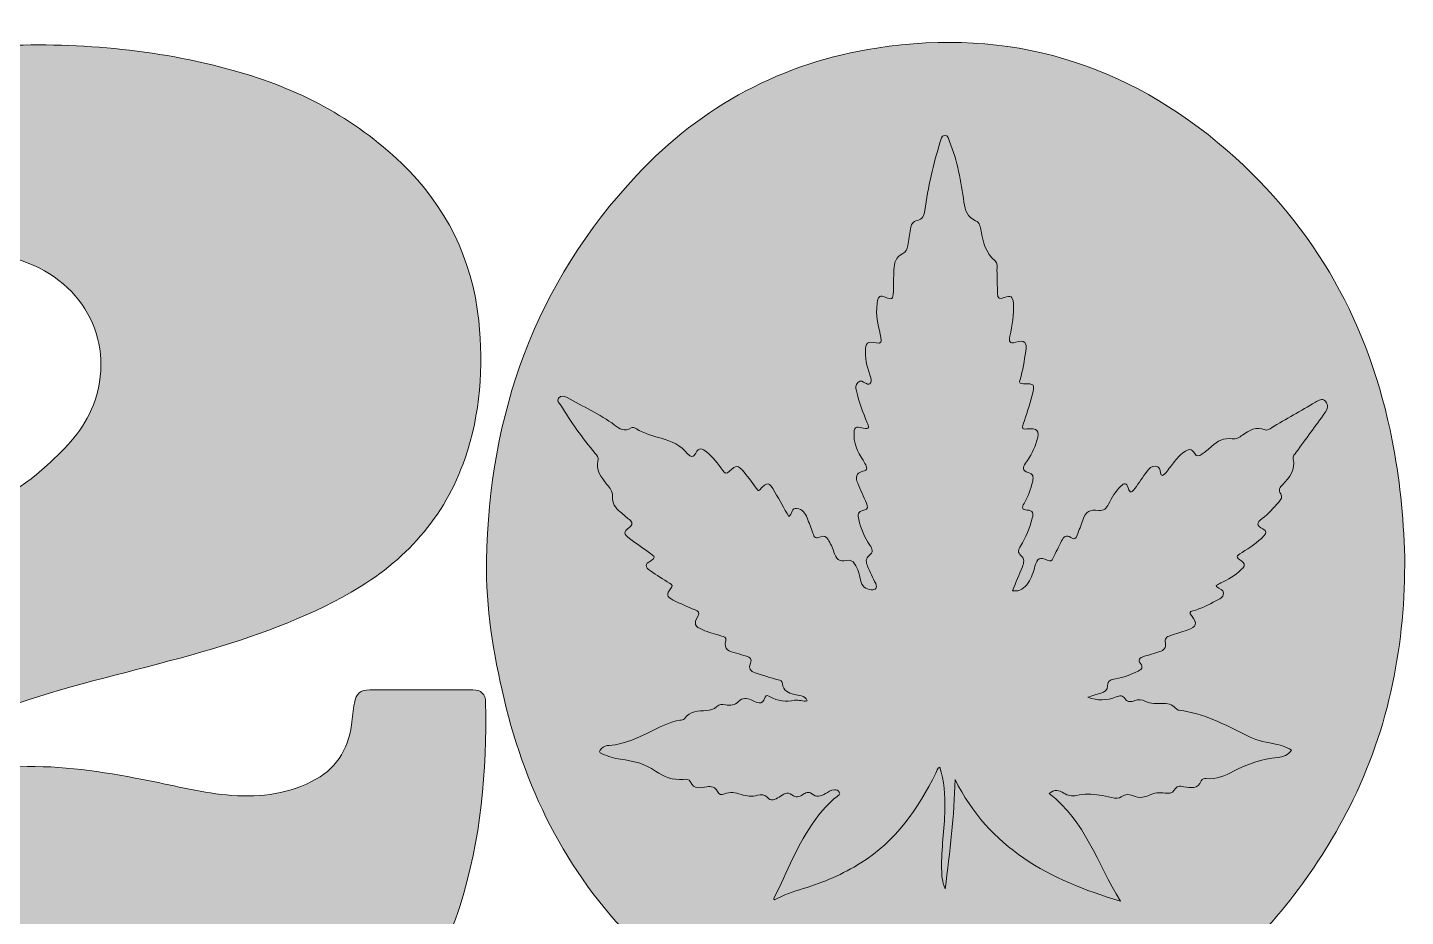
# Model space of a CAD drawing. Extents: x 442 to 1558, y -1313 to -687.
# Drawn here: x 1000 to 1558, y -1047 to -687 of the extents above; entities that cross this region are included whole.
import ezdxf

# ---------------------------------------------------------------- set-up
doc = ezdxf.new("R2010")
doc.units = 0
doc.header["$MEASUREMENT"] = 0
doc.layers.add('katman 1', color=7, linetype='Continuous')

# ---------------------------------------------------------------- blocks, each defined once
blk = doc.blocks.new('block 4')
at = {"layer": 'katman 1', "true_color": 0xeb2226}
h = blk.add_hatch(color=240, dxfattribs=at)
h.dxf.hatch_style = 2
edge = h.paths.add_edge_path()
edge.add_spline(control_points=[(1557.35, -901.36), (1557.64, -935.72), (1551.39, -970.33), (1534.94, -1002.62), (1521.17, -1029.61), (1502.7, -1053.12), (1479.72, -1072.85), (1456.53, -1092.75), (1428.99, -1103.55), (1399.22, -1108.79), (1372.59, -1113.48), (1346.16, -1112.44), (1320.35, -1103.67), (1293.09, -1094.41), (1269.27, -1079.4), (1248.47, -1059.61), (1219.31, -1031.87), (1202.02, -997.52), (1192.77, -958.74), (1188.4, -940.37), (1185.33, -921.83), (1185.66, -902.87), (1186.69, -843.34), (1205.35, -790.64), (1246.5, -746.73), (1272.99, -718.46), (1305.45, -701.13), (1343.65, -695.22), (1397.26, -686.93), (1444.57, -701.19), (1485.47, -736.7), (1521.49, -767.99), (1543.14, -807.5), (1552.29, -854.13), (1555.24, -869.2), (1556.84, -884.39), (1557.35, -901.36)], knot_values=[0, 0, 0, 0, 1, 1, 1, 2, 2, 2, 3, 3, 3, 4, 4, 4, 5, 5, 5, 6, 6, 6, 7, 7, 7, 8, 8, 8, 9, 9, 9, 10, 10, 10, 11, 11, 11, 12, 12, 12, 12], degree=3, periodic=1)
at = {"layer": 'katman 1', "true_color": 0xf3eb26}
h = blk.add_hatch(color=2, dxfattribs=at)
h.dxf.hatch_style = 2
edge = h.paths.add_edge_path()
edge.add_spline(control_points=[(908.89, -785.76), (910.77, -788.94), (913.74, -790.04), (916.64, -791.16), (923.18, -793.7), (929.27, -796.95), (934.28, -801.95), (944.98, -812.63), (948.65, -825.79), (946.74, -840.4), (943.91, -861.99), (931.19, -876.08), (911.11, -883.11), (886.06, -891.88), (862.13, -888.82), (841.03, -872.32), (826.34, -860.83), (817.85, -845.42), (815.42, -826.49), (811.35, -794.75), (822.24, -768.62), (843.79, -746.11), (862.75, -726.31), (886.34, -714.47), (912.2, -706.61), (936.16, -699.32), (960.72, -695.69), (985.71, -694.42), (1018.87, -692.74), (1051.58, -695.5), (1083.61, -704.4), (1109.09, -711.49), (1132.08, -723.38), (1151.28, -741.92), (1169.34, -759.37), (1179.95, -780.57), (1182.52, -805.6), (1184.46, -824.53), (1183.22, -843.23), (1176.98, -861.37), (1168.71, -885.45), (1152.7, -903.03), (1130.9, -915.6), (1111.92, -926.54), (1091.38, -933.67), (1070.44, -939.78), (1047.09, -946.59), (1023.27, -951.69), (1000.12, -959.19), (974.99, -967.33), (951.15, -978.01), (930.58, -995.05), (919.74, -1004.05), (911.05, -1014.74), (904.5, -1027.19), (903.77, -1028.58), (902.97, -1029.93), (904.77, -1031.16), (906.57, -1032.39), (907.62, -1031.16), (908.62, -1030), (919.38, -1017.56), (931.83, -1007.25), (946.41, -999.57), (962.16, -991.28), (978.97, -987.15), (996.72, -986.35), (1013.59, -985.59), (1030.07, -988.32), (1046.53, -991.43), (1057.81, -993.56), (1068.95, -996.57), (1080.42, -997.69), (1092.36, -998.85), (1103.97, -997.73), (1114.9, -992.31), (1124.48, -987.55), (1129.52, -979.63), (1131.03, -969.25), (1131.45, -966.33), (1131.67, -963.38), (1132.2, -960.49), (1132.91, -956.64), (1134.57, -955.16), (1138.4, -955.14), (1152.3, -955.07), (1166.21, -955.07), (1180.11, -955.12), (1183.53, -955.13), (1185.25, -956.88), (1185.31, -960.22), (1185.81, -988.14), (1183.5, -1015.71), (1174.95, -1042.48), (1170.21, -1057.31), (1163.58, -1071.08), (1152.7, -1082.53), (1139.63, -1096.31), (1123.38, -1104.06), (1104.99, -1107.52), (1085.13, -1111.26), (1065.1, -1111.4), (1045.01, -1109.73), (1016.81, -1107.39), (989.6, -1100.39), (962.54, -1092.62), (949.01, -1088.74), (935.37, -1085.15), (921.21, -1084.54), (905.85, -1083.87), (892.13, -1087.47), (882.37, -1100.59), (879.43, -1104.54), (875.22, -1105.61), (870.49, -1105.52), (859.26, -1105.3), (848.03, -1105.16), (836.8, -1105.08), (832.91, -1105.06), (829.01, -1105.38), (825.11, -1105.41), (819.05, -1105.46), (816.6, -1102.93), (816.89, -1096.8), (817.3, -1088.45), (817.59, -1080.08), (818.55, -1071.76), (820.73, -1052.7), (824.84, -1034.09), (831.86, -1016.19), (846.46, -978.93), (871.19, -949.9), (903.87, -927.28), (924.88, -912.73), (947.54, -901.03), (969.91, -888.83), (983.2, -881.58), (996.58, -874.48), (1007.85, -864.15), (1015.53, -857.11), (1022.77, -849.73), (1026.55, -839.68), (1035.78, -815.15), (1023.39, -790.15), (997.78, -781.43), (975.07, -773.7), (952.25, -773.9), (929.29, -780.12), (922.6, -781.94), (915.92, -783.81), (908.89, -785.76)], knot_values=[0, 0, 0, 0, 1, 1, 1, 2, 2, 2, 3, 3, 3, 4, 4, 4, 5, 5, 5, 6, 6, 6, 7, 7, 7, 8, 8, 8, 9, 9, 9, 10, 10, 10, 11, 11, 11, 12, 12, 12, 13, 13, 13, 14, 14, 14, 15, 15, 15, 16, 16, 16, 17, 17, 17, 18, 18, 18, 19, 19, 19, 20, 20, 20, 21, 21, 21, 22, 22, 22, 23, 23, 23, 24, 24, 24, 25, 25, 25, 26, 26, 26, 27, 27, 27, 28, 28, 28, 29, 29, 29, 30, 30, 30, 31, 31, 31, 32, 32, 32, 33, 33, 33, 34, 34, 34, 35, 35, 35, 36, 36, 36, 37, 37, 37, 38, 38, 38, 39, 39, 39, 40, 40, 40, 41, 41, 41, 42, 42, 42, 43, 43, 43, 44, 44, 44, 45, 45, 45, 46, 46, 46, 47, 47, 47, 48, 48, 48, 49, 49, 49, 50, 50, 50, 50], degree=3, periodic=1)
at = {"layer": 'katman 1', "true_color": 0x010101}
h = blk.add_hatch(color=18, dxfattribs=at)
h.dxf.hatch_style = 2
edge = h.paths.add_edge_path()
edge.add_spline(control_points=[(1429.03, -958.15), (1433.04, -959.67), (1436.85, -959.52), (1440.57, -958.01), (1442.02, -957.42), (1443.18, -957.17), (1444.21, -958.82), (1445.13, -960.31), (1446.74, -959.96), (1448.1, -959.51), (1449.64, -958.99), (1451, -959.05), (1452.46, -959.81), (1454.57, -960.91), (1456.92, -960.62), (1459.19, -960.63), (1461.26, -960.65), (1463.17, -960.9), (1464.63, -962.59), (1464.98, -962.99), (1465.56, -963.34), (1466.08, -963.4), (1475.92, -964.6), (1484.51, -969.17), (1493.17, -973.52), (1496.62, -975.25), (1500.23, -976.27), (1504, -976.9), (1506.62, -977.34), (1509.11, -978.18), (1511.57, -979.52), (1510.19, -981.61), (1508.1, -982.35), (1505.94, -982.54), (1499.56, -983.08), (1493.72, -985.2), (1488.1, -988.11), (1484.62, -989.91), (1481.05, -991.48), (1476.96, -991.11), (1476.2, -991.04), (1475.37, -991.06), (1475.02, -991.94), (1473.6, -995.44), (1470.69, -994.86), (1467.99, -994.36), (1466.23, -994.04), (1464.95, -993.96), (1463.99, -995.82), (1463.27, -997.2), (1461.71, -997.07), (1460.39, -996.92), (1458.07, -996.67), (1455.86, -996.79), (1453.74, -997.92), (1453.01, -998.31), (1452.07, -998.28), (1451.27, -998.58), (1448.47, -999.62), (1446.07, -995.89), (1442.61, -998.5), (1440.86, -999.81), (1436.83, -998.17), (1433.85, -997.77), (1430.73, -997.36), (1427.64, -997.08), (1424.51, -997.87), (1422.71, -998.32), (1420.96, -998.02), (1419.33, -996.95), (1417.47, -995.74), (1415.51, -995.24), (1413.45, -997.14), (1427.95, -1008.16), (1432.87, -1025.4), (1442.25, -1040.67), (1413.48, -1032.25), (1389.1, -1019.2), (1375.33, -991.41), (1375.08, -1006.16), (1373.17, -1020.67), (1371.37, -1035.67), (1370.03, -1032.83), (1369.97, -1030.2), (1369.89, -1027.58), (1369.66, -1019.57), (1371.14, -1011.65), (1371.2, -1003.65), (1371.24, -997.83), (1370.98, -992.07), (1369.15, -986.4), (1368, -986.87), (1368.01, -988.04), (1367.58, -988.89), (1360.33, -1003.4), (1351.27, -1016.37), (1337.24, -1025.22), (1329.94, -1029.82), (1322.11, -1033.17), (1313.87, -1035.64), (1309.87, -1036.84), (1305.9, -1038.13), (1302.21, -1040.17), (1302.11, -1039.95), (1301.92, -1039.73), (1301.97, -1039.63), (1307.4, -1028.88), (1311.62, -1017.48), (1318.81, -1007.65), (1321.35, -1004.18), (1324.19, -1000.99), (1327.57, -998.31), (1328.13, -997.87), (1329.03, -997.51), (1328.46, -996.53), (1328.03, -995.8), (1327.28, -995.64), (1326.48, -995.65), (1325.05, -995.66), (1323.98, -996.49), (1322.84, -997.17), (1321, -998.27), (1319.19, -998.79), (1317.32, -997.22), (1316, -996.12), (1314.79, -996.85), (1313.67, -997.59), (1312.2, -998.58), (1310.96, -998.93), (1309.32, -997.64), (1307.49, -996.21), (1305.71, -997.51), (1304.1, -998.54), (1302.42, -999.63), (1300.9, -1000.53), (1299.15, -998.48), (1298.26, -997.44), (1296.83, -997.42), (1295.41, -997.81), (1293.16, -998.44), (1290.91, -998.27), (1288.69, -997.49), (1286.49, -996.71), (1284.27, -996.44), (1281.99, -997.29), (1280.88, -997.7), (1279.73, -997.76), (1279.13, -996.33), (1278.31, -994.38), (1276.69, -994.22), (1274.85, -994.4), (1272.35, -994.65), (1269.59, -995.78), (1268.15, -992.28), (1267.75, -991.3), (1266.36, -991.29), (1265.3, -991.39), (1261.09, -991.8), (1257.53, -990.38), (1254.1, -988.01), (1249.87, -985.1), (1244.97, -983.86), (1239.9, -983.24), (1237.33, -982.92), (1234.94, -981.99), (1232.54, -981.08), (1230.93, -980.47), (1231.22, -979.81), (1232.21, -978.91), (1233.1, -978.09), (1234.22, -977.7), (1235.33, -977.62), (1241.77, -977.17), (1247.4, -974.38), (1253.01, -971.58), (1256.51, -969.84), (1260.02, -968.15), (1263.91, -967.45), (1264.55, -967.33), (1265.47, -967.28), (1265.77, -966.85), (1268.01, -963.63), (1271.39, -963.76), (1274.72, -963.54), (1276.22, -963.44), (1277.74, -963.11), (1278.9, -961.95), (1279.87, -960.97), (1281.06, -960.9), (1282.35, -961.17), (1284.32, -961.59), (1286.25, -961.31), (1287.68, -959.87), (1289.33, -958.2), (1290.97, -958.42), (1292.87, -959.21), (1294.95, -960.07), (1297.24, -961.87), (1298.51, -958.1), (1298.84, -957.13), (1299.76, -957.5), (1300.45, -957.93), (1303.56, -959.83), (1306.95, -960), (1310.38, -959.35), (1312.11, -959.02), (1313.71, -960.04), (1315.51, -959.54), (1314.35, -957.37), (1312.18, -957.38), (1310.32, -957.01), (1307.74, -956.49), (1305.8, -955.46), (1305.45, -952.63), (1305.31, -951.53), (1304.66, -951.33), (1303.76, -951.08), (1300.64, -950.22), (1297.55, -949.29), (1294.48, -948.3), (1292.59, -947.69), (1291.54, -946.51), (1292.48, -944.4), (1293.23, -942.72), (1292.5, -941.95), (1290.89, -941.55), (1289.51, -941.2), (1288.2, -940.58), (1286.81, -940.31), (1283.89, -939.75), (1281.62, -938.82), (1282.5, -935.11), (1282.81, -933.79), (1281.67, -933.65), (1280.74, -933.36), (1278.21, -932.56), (1275.63, -931.84), (1273.18, -930.84), (1269.97, -929.53), (1269.48, -928.33), (1271.15, -925.38), (1272.08, -923.73), (1271.43, -923.33), (1270.1, -922.77), (1267.13, -921.51), (1264.14, -920.26), (1261.27, -918.8), (1258.59, -917.44), (1258.33, -916.37), (1260.2, -914.22), (1261.29, -912.96), (1260.79, -912.59), (1259.75, -911.94), (1257.17, -910.33), (1254.59, -908.71), (1252.09, -906.97), (1249.68, -905.29), (1249.64, -904.36), (1252.2, -902.84), (1254.25, -901.63), (1253.61, -901.01), (1252.14, -900), (1249.24, -898.01), (1246.38, -895.95), (1243.56, -893.84), (1241.06, -891.97), (1241.02, -891.22), (1243.45, -889.37), (1244.94, -888.23), (1244.88, -887.32), (1243.53, -886.21), (1242.27, -885.19), (1241.08, -884.1), (1239.83, -883.08), (1237.82, -881.43), (1236.45, -879.52), (1236.64, -876.74), (1236.78, -874.79), (1235.58, -873.35), (1234.43, -871.94), (1232.05, -869.03), (1229.75, -866.12), (1230.83, -861.92), (1231.08, -860.96), (1230.3, -860.16), (1229.69, -859.42), (1224.55, -853.16), (1219.77, -846.64), (1215.59, -839.7), (1215.09, -838.86), (1213.87, -838.11), (1214.88, -836.99), (1215.85, -835.91), (1217.17, -836.09), (1218.3, -836.74), (1224.7, -840.46), (1231.55, -843.43), (1237.53, -847.89), (1239.57, -849.41), (1241.55, -850.89), (1244.2, -849.09), (1244.92, -848.6), (1245.68, -849.02), (1246.34, -849.43), (1249.46, -851.35), (1252.96, -852.28), (1256.43, -853.27), (1260.51, -854.45), (1264.32, -856.06), (1267.05, -859.53), (1268.28, -861.1), (1269.51, -860.9), (1270.38, -859.25), (1271.65, -856.84), (1273.13, -857.43), (1274.74, -858.76), (1277.34, -860.89), (1279.34, -863.57), (1281.27, -866.28), (1282.16, -867.54), (1282.73, -867.9), (1284.02, -866.61), (1286.69, -863.96), (1287.54, -864.04), (1289.93, -866.97), (1291.91, -869.39), (1293.72, -871.95), (1295.59, -874.42), (1295.84, -874.35), (1296.06, -874.36), (1296.15, -874.25), (1299.45, -870.76), (1300.01, -870.82), (1302.42, -875.03), (1304.29, -878.3), (1306.12, -881.59), (1308.04, -885), (1309.5, -883.97), (1309.01, -881.35), (1311.3, -881.65), (1313.57, -881.95), (1314.67, -883.63), (1315.45, -885.54), (1316.28, -887.56), (1317.15, -889.58), (1317.78, -891.66), (1318.31, -893.38), (1318.99, -894.19), (1320.81, -893.19), (1322.17, -892.44), (1323.18, -893.04), (1323.93, -894.23), (1324.95, -895.84), (1325.74, -897.56), (1326.3, -899.39), (1327.09, -901.97), (1328.52, -903.62), (1331.54, -902.71), (1332.97, -902.28), (1333.87, -903), (1334.65, -904.11), (1336.07, -906.11), (1336.61, -908.42), (1337.09, -910.75), (1337.59, -913.14), (1339.13, -914.41), (1341.44, -914.58), (1343.05, -914.7), (1344.06, -913.97), (1343.2, -912.11), (1342.12, -909.78), (1341.03, -907.45), (1339.96, -905.12), (1339.23, -903.53), (1339.02, -901.96), (1340.6, -900.75), (1342.36, -899.41), (1341.86, -898.05), (1340.86, -896.56), (1338.74, -893.36), (1337.16, -889.91), (1336.35, -886.15), (1335.96, -884.35), (1335.88, -882.74), (1338.43, -882.4), (1340.25, -882.16), (1340, -880.81), (1339.46, -879.56), (1338.3, -876.85), (1337.09, -874.16), (1335.93, -871.45), (1334.95, -869.17), (1335.12, -867.31), (1337.95, -866.64), (1340.18, -866.12), (1339.72, -864.91), (1338.87, -863.5), (1336.77, -860), (1334.48, -856.58), (1334.45, -852.24), (1334.42, -848.76), (1334.84, -848.21), (1338.15, -849.15), (1340.99, -849.95), (1340.34, -848.31), (1339.78, -847), (1337.99, -842.8), (1336.42, -838.54), (1335.4, -834.07), (1335.11, -832.76), (1334.93, -831.66), (1335.95, -830.66), (1337.06, -829.55), (1338.04, -830.41), (1339.04, -830.9), (1339.63, -831.19), (1340.24, -831.7), (1340.88, -831.19), (1341.69, -830.55), (1341.45, -829.62), (1341.19, -828.82), (1340.07, -825.37), (1339.02, -821.92), (1339.04, -818.25), (1339.06, -814.51), (1339.77, -813.88), (1343.37, -814.62), (1345.34, -815.02), (1345.74, -814.31), (1345.34, -812.52), (1344.49, -808.63), (1343.42, -804.76), (1343.61, -800.71), (1343.66, -799.67), (1343.79, -798.63), (1343.96, -797.6), (1344.27, -795.71), (1345.26, -795.3), (1347.01, -796.08), (1349.79, -797.3), (1350.25, -796.98), (1350.37, -793.94), (1350.48, -791), (1350.44, -788.04), (1350.57, -785.09), (1350.68, -782.34), (1351.25, -779.81), (1354.15, -778.5), (1355.46, -777.91), (1355.98, -776.64), (1356.19, -775.25), (1356.53, -773), (1356.93, -770.75), (1357.26, -768.49), (1357.51, -766.75), (1358.2, -765.5), (1360.1, -765.06), (1362.17, -764.59), (1362.86, -762.98), (1363.13, -761.04), (1364.43, -751.6), (1366.41, -742.32), (1369.36, -733.26), (1369.69, -732.26), (1369.57, -730.76), (1371.12, -730.66), (1372.75, -730.55), (1372.66, -732.08), (1373.07, -733.06), (1376.32, -740.94), (1377.77, -749.27), (1378.93, -757.66), (1379.39, -760.95), (1380.34, -763.73), (1383.67, -765.19), (1385.37, -765.93), (1385.57, -767.72), (1385.88, -769.29), (1386.77, -773.79), (1387.64, -778.26), (1391.53, -781.41), (1392.66, -782.33), (1392.28, -783.88), (1392.31, -785.19), (1392.39, -788.33), (1392.43, -791.47), (1392.51, -794.61), (1392.55, -796.57), (1393.37, -797.08), (1395.26, -796.31), (1397.9, -795.24), (1398.68, -795.77), (1398.93, -798.59), (1399.34, -803.1), (1398.4, -807.5), (1397.56, -811.88), (1397.12, -814.15), (1397.25, -815.1), (1399.95, -814.36), (1403.58, -813.36), (1404.51, -814.32), (1403.93, -818.01), (1403.32, -821.86), (1402.83, -825.74), (1401.65, -829.46), (1401.16, -831), (1401.63, -831.2), (1403.05, -831.18), (1407.53, -831.12), (1407.76, -831.37), (1406.54, -835.87), (1405.47, -839.81), (1404.25, -843.72), (1402.9, -847.57), (1402.27, -849.36), (1402.52, -849.75), (1404.42, -849.5), (1408.64, -848.93), (1409.66, -850.19), (1408.43, -854.23), (1407.43, -857.53), (1406.06, -860.64), (1403.89, -863.36), (1402.51, -865.09), (1402.51, -866.48), (1404.98, -867.12), (1406.93, -867.62), (1407.16, -868.96), (1406.75, -870.67), (1405.98, -873.82), (1404.98, -876.9), (1403.28, -879.68), (1402.24, -881.36), (1402.38, -882.3), (1404.56, -882.36), (1406.88, -882.44), (1407.15, -883.7), (1406.6, -885.65), (1405.47, -889.6), (1404.06, -893.42), (1401.82, -896.89), (1400.89, -898.32), (1400.54, -899.5), (1402.1, -900.84), (1403.53, -902.06), (1403.25, -903.71), (1402.58, -905.32), (1401.26, -908.47), (1399.98, -911.64), (1398.61, -914.99), (1401.7, -915.53), (1403.42, -913.83), (1404.89, -911.82), (1406.36, -909.8), (1407.01, -907.4), (1407.68, -905.01), (1408.56, -901.87), (1409.72, -901.29), (1412.67, -902.59), (1413.95, -903.16), (1414.51, -902.95), (1415.07, -901.73), (1416.14, -899.4), (1417.38, -897.15), (1418.47, -894.83), (1419.29, -893.08), (1420.29, -892.13), (1422.19, -893.49), (1423.49, -894.42), (1424.31, -893.88), (1424.8, -892.55), (1425.56, -890.5), (1426.26, -888.43), (1427.02, -886.38), (1428.32, -882.9), (1429.71, -882.02), (1433.5, -882.46), (1435.58, -882.7), (1436.68, -881.61), (1437.49, -879.94), (1438.78, -877.27), (1440.31, -874.76), (1442.44, -872.66), (1443.84, -871.28), (1444.85, -871.2), (1445.43, -873.35), (1446.06, -875.67), (1447.03, -875.27), (1448.14, -873.65), (1449.76, -871.3), (1451.39, -868.96), (1453.04, -866.63), (1453.89, -865.42), (1454.89, -864.39), (1456.53, -864.57), (1458.12, -864.74), (1458.31, -866), (1458.52, -867.27), (1458.76, -868.69), (1459.61, -868.44), (1460.28, -867.65), (1461.51, -866.21), (1462.61, -864.66), (1463.78, -863.16), (1465.01, -861.58), (1466.3, -860.07), (1467.96, -858.9), (1469.62, -857.72), (1471.11, -857.03), (1472.36, -859.46), (1473.06, -860.83), (1474.18, -860.58), (1475.23, -859.76), (1476.57, -858.69), (1477.97, -857.69), (1479.21, -856.52), (1481.55, -854.33), (1484.14, -852.99), (1487.46, -853.5), (1489.1, -853.75), (1490.38, -852.88), (1491.64, -852), (1494.42, -850.06), (1497.21, -848.26), (1500.85, -849.88), (1501.84, -850.32), (1502.62, -849.45), (1503.43, -848.98), (1509.35, -845.54), (1515.26, -842.09), (1521.2, -838.68), (1522.47, -837.95), (1523.89, -836.76), (1525.31, -838.28), (1526.75, -839.82), (1526.09, -841.5), (1525.04, -842.96), (1521.21, -848.29), (1517.33, -853.58), (1513.45, -858.88), (1512.83, -859.72), (1511.96, -860.51), (1512.2, -861.64), (1513.12, -866.06), (1510.82, -869.15), (1507.97, -871.96), (1506.76, -873.15), (1506.05, -874.15), (1507.19, -875.83), (1508.01, -877.05), (1507.25, -878.18), (1506.36, -879.14), (1504.24, -881.44), (1502.3, -883.89), (1499.69, -885.74), (1497.18, -887.53), (1497.27, -888.58), (1499.92, -889.98), (1501.56, -890.85), (1501.42, -891.62), (1500.36, -892.79), (1497.83, -895.58), (1494.62, -897.46), (1491.51, -899.47), (1488.87, -901.17), (1488.87, -901.28), (1491.41, -903.09), (1493.34, -904.46), (1492.01, -905.63), (1491.07, -906.56), (1488.75, -908.86), (1485.92, -910.44), (1482.97, -911.82), (1482.3, -912.13), (1481.67, -912.52), (1481.04, -912.87), (1481.16, -913.18), (1481.19, -913.37), (1481.3, -913.49), (1482.13, -914.43), (1484.1, -914.24), (1484.02, -916.04), (1483.93, -917.89), (1482.27, -918.38), (1480.95, -919.06), (1477.91, -920.63), (1474.93, -922.36), (1471.56, -923.15), (1470.06, -923.49), (1470.25, -924.05), (1471, -925.08), (1473.52, -928.54), (1473.25, -929.47), (1469.28, -930.95), (1467.05, -931.77), (1464.76, -932.42), (1462.51, -933.16), (1461.03, -933.65), (1459.97, -934.32), (1460.47, -936.25), (1460.94, -938.08), (1459.74, -939.11), (1458.17, -939.64), (1456.01, -940.37), (1453.83, -941.03), (1451.64, -941.66), (1450.04, -942.13), (1449.21, -942.94), (1450.41, -944.5), (1451.63, -946.1), (1450.77, -946.98), (1449.41, -947.58), (1446.46, -948.88), (1443.51, -950.24), (1440.26, -950.67), (1438.58, -950.9), (1437.14, -951.25), (1437.09, -953.51), (1437.05, -955.06), (1435.95, -956.03), (1434.4, -956.46), (1432.59, -956.96), (1430.82, -957.58), (1429.03, -958.15)], knot_values=[0, 0, 0, 0, 1, 1, 1, 2, 2, 2, 3, 3, 3, 4, 4, 4, 5, 5, 5, 6, 6, 6, 7, 7, 7, 8, 8, 8, 9, 9, 9, 10, 10, 10, 11, 11, 11, 12, 12, 12, 13, 13, 13, 14, 14, 14, 15, 15, 15, 16, 16, 16, 17, 17, 17, 18, 18, 18, 19, 19, 19, 20, 20, 20, 21, 21, 21, 22, 22, 22, 23, 23, 23, 24, 24, 24, 25, 25, 25, 26, 26, 26, 27, 27, 27, 28, 28, 28, 29, 29, 29, 30, 30, 30, 31, 31, 31, 32, 32, 32, 33, 33, 33, 34, 34, 34, 35, 35, 35, 36, 36, 36, 37, 37, 37, 38, 38, 38, 39, 39, 39, 40, 40, 40, 41, 41, 41, 42, 42, 42, 43, 43, 43, 44, 44, 44, 45, 45, 45, 46, 46, 46, 47, 47, 47, 48, 48, 48, 49, 49, 49, 50, 50, 50, 51, 51, 51, 52, 52, 52, 53, 53, 53, 54, 54, 54, 55, 55, 55, 56, 56, 56, 57, 57, 57, 58, 58, 58, 59, 59, 59, 60, 60, 60, 61, 61, 61, 62, 62, 62, 63, 63, 63, 64, 64, 64, 65, 65, 65, 66, 66, 66, 67, 67, 67, 68, 68, 68, 69, 69, 69, 70, 70, 70, 71, 71, 71, 72, 72, 72, 73, 73, 73, 74, 74, 74, 75, 75, 75, 76, 76, 76, 77, 77, 77, 78, 78, 78, 79, 79, 79, 80, 80, 80, 81, 81, 81, 82, 82, 82, 83, 83, 83, 84, 84, 84, 85, 85, 85, 86, 86, 86, 87, 87, 87, 88, 88, 88, 89, 89, 89, 90, 90, 90, 91, 91, 91, 92, 92, 92, 93, 93, 93, 94, 94, 94, 95, 95, 95, 96, 96, 96, 97, 97, 97, 98, 98, 98, 99, 99, 99, 100, 100, 100, 101, 101, 101, 102, 102, 102, 103, 103, 103, 104, 104, 104, 105, 105, 105, 106, 106, 106, 107, 107, 107, 108, 108, 108, 109, 109, 109, 110, 110, 110, 111, 111, 111, 112, 112, 112, 113, 113, 113, 114, 114, 114, 115, 115, 115, 116, 116, 116, 117, 117, 117, 118, 118, 118, 119, 119, 119, 120, 120, 120, 121, 121, 121, 122, 122, 122, 123, 123, 123, 124, 124, 124, 125, 125, 125, 126, 126, 126, 127, 127, 127, 128, 128, 128, 129, 129, 129, 130, 130, 130, 131, 131, 131, 132, 132, 132, 133, 133, 133, 134, 134, 134, 135, 135, 135, 136, 136, 136, 137, 137, 137, 138, 138, 138, 139, 139, 139, 140, 140, 140, 141, 141, 141, 142, 142, 142, 143, 143, 143, 144, 144, 144, 145, 145, 145, 146, 146, 146, 147, 147, 147, 148, 148, 148, 149, 149, 149, 150, 150, 150, 151, 151, 151, 152, 152, 152, 153, 153, 153, 154, 154, 154, 155, 155, 155, 156, 156, 156, 157, 157, 157, 158, 158, 158, 159, 159, 159, 160, 160, 160, 161, 161, 161, 162, 162, 162, 163, 163, 163, 164, 164, 164, 165, 165, 165, 166, 166, 166, 167, 167, 167, 168, 168, 168, 169, 169, 169, 170, 170, 170, 171, 171, 171, 172, 172, 172, 173, 173, 173, 174, 174, 174, 175, 175, 175, 176, 176, 176, 177, 177, 177, 178, 178, 178, 179, 179, 179, 180, 180, 180, 181, 181, 181, 182, 182, 182, 183, 183, 183, 184, 184, 184, 185, 185, 185, 186, 186, 186, 187, 187, 187, 188, 188, 188, 189, 189, 189, 190, 190, 190, 191, 191, 191, 192, 192, 192, 193, 193, 193, 194, 194, 194, 195, 195, 195, 196, 196, 196, 197, 197, 197, 198, 198, 198, 199, 199, 199, 200, 200, 200, 201, 201, 201, 202, 202, 202, 203, 203, 203, 204, 204, 204, 205, 205, 205, 206, 206, 206, 207, 207, 207, 208, 208, 208, 209, 209, 209, 210, 210, 210, 211, 211, 211, 212, 212, 212, 213, 213, 213, 214, 214, 214, 215, 215, 215, 216, 216, 216, 217, 217, 217, 218, 218, 218, 219, 219, 219, 220, 220, 220, 221, 221, 221, 222, 222, 222, 223, 223, 223, 224, 224, 224, 225, 225, 225, 226, 226, 226, 227, 227, 227, 228, 228, 228, 229, 229, 229, 230, 230, 230, 231, 231, 231, 232, 232, 232, 233, 233, 233, 234, 234, 234, 235, 235, 235, 236, 236, 236, 237, 237, 237, 238, 238, 238, 239, 239, 239, 240, 240, 240, 241, 241, 241, 241], degree=3, periodic=1)
at = {"layer": 'katman 1', "lineweight": 0}
for points, knots in [([(1557.35, -901.36), (1557.64, -935.72), (1551.39, -970.33), (1534.94, -1002.62), (1521.17, -1029.61), (1502.7, -1053.12), (1479.72, -1072.85), (1456.53, -1092.75), (1428.99, -1103.55), (1399.22, -1108.79), (1372.59, -1113.48), (1346.16, -1112.44), (1320.35, -1103.67), (1293.09, -1094.41), (1269.27, -1079.4), (1248.47, -1059.61), (1219.31, -1031.87), (1202.02, -997.52), (1192.77, -958.74), (1188.4, -940.37), (1185.33, -921.83), (1185.66, -902.87), (1186.69, -843.34), (1205.35, -790.64), (1246.5, -746.73), (1272.99, -718.46), (1305.45, -701.13), (1343.65, -695.22), (1397.26, -686.93), (1444.57, -701.19), (1485.47, -736.7), (1521.49, -767.99), (1543.14, -807.5), (1552.29, -854.13), (1555.24, -869.2), (1556.84, -884.39), (1557.35, -901.36)], [0, 0, 0, 0, 1, 1, 1, 2, 2, 2, 3, 3, 3, 4, 4, 4, 5, 5, 5, 6, 6, 6, 7, 7, 7, 8, 8, 8, 9, 9, 9, 10, 10, 10, 11, 11, 11, 12, 12, 12, 12]), ([(908.89, -785.76), (910.77, -788.94), (913.74, -790.04), (916.64, -791.16), (923.18, -793.7), (929.27, -796.95), (934.28, -801.95), (944.98, -812.63), (948.65, -825.79), (946.74, -840.4), (943.91, -861.99), (931.19, -876.08), (911.11, -883.11), (886.06, -891.88), (862.13, -888.82), (841.03, -872.32), (826.34, -860.83), (817.85, -845.42), (815.42, -826.49), (811.35, -794.75), (822.24, -768.62), (843.79, -746.11), (862.75, -726.31), (886.34, -714.47), (912.2, -706.61), (936.16, -699.32), (960.72, -695.69), (985.71, -694.42), (1018.87, -692.74), (1051.58, -695.5), (1083.61, -704.4), (1109.09, -711.49), (1132.08, -723.38), (1151.28, -741.92), (1169.34, -759.37), (1179.95, -780.57), (1182.52, -805.6), (1184.46, -824.53), (1183.22, -843.23), (1176.98, -861.37), (1168.71, -885.45), (1152.7, -903.03), (1130.9, -915.6), (1111.92, -926.54), (1091.38, -933.67), (1070.44, -939.78), (1047.09, -946.59), (1023.27, -951.69), (1000.12, -959.19), (974.99, -967.33), (951.15, -978.01), (930.58, -995.05), (919.74, -1004.05), (911.05, -1014.74), (904.5, -1027.19), (903.77, -1028.58), (902.97, -1029.93), (904.77, -1031.16), (906.57, -1032.39), (907.62, -1031.16), (908.62, -1030), (919.38, -1017.56), (931.83, -1007.25), (946.41, -999.57), (962.16, -991.28), (978.97, -987.15), (996.72, -986.35), (1013.59, -985.59), (1030.07, -988.32), (1046.53, -991.43), (1057.81, -993.56), (1068.95, -996.57), (1080.42, -997.69), (1092.36, -998.85), (1103.97, -997.73), (1114.9, -992.31), (1124.48, -987.55), (1129.52, -979.63), (1131.03, -969.25), (1131.45, -966.33), (1131.67, -963.38), (1132.2, -960.49), (1132.91, -956.64), (1134.57, -955.16), (1138.4, -955.14), (1152.3, -955.07), (1166.21, -955.07), (1180.11, -955.12), (1183.53, -955.13), (1185.25, -956.88), (1185.31, -960.22), (1185.81, -988.14), (1183.5, -1015.71), (1174.95, -1042.48), (1170.21, -1057.31), (1163.58, -1071.08), (1152.7, -1082.53), (1139.63, -1096.31), (1123.38, -1104.06), (1104.99, -1107.52), (1085.13, -1111.26), (1065.1, -1111.4), (1045.01, -1109.73), (1016.81, -1107.39), (989.6, -1100.39), (962.54, -1092.62), (949.01, -1088.74), (935.37, -1085.15), (921.21, -1084.54), (905.85, -1083.87), (892.13, -1087.47), (882.37, -1100.59), (879.43, -1104.54), (875.22, -1105.61), (870.49, -1105.52), (859.26, -1105.3), (848.03, -1105.16), (836.8, -1105.08), (832.91, -1105.06), (829.01, -1105.38), (825.11, -1105.41), (819.05, -1105.46), (816.6, -1102.93), (816.89, -1096.8), (817.3, -1088.45), (817.59, -1080.08), (818.55, -1071.76), (820.73, -1052.7), (824.84, -1034.09), (831.86, -1016.19), (846.46, -978.93), (871.19, -949.9), (903.87, -927.28), (924.88, -912.73), (947.54, -901.03), (969.91, -888.83), (983.2, -881.58), (996.58, -874.48), (1007.85, -864.15), (1015.53, -857.11), (1022.77, -849.73), (1026.55, -839.68), (1035.78, -815.15), (1023.39, -790.15), (997.78, -781.43), (975.07, -773.7), (952.25, -773.9), (929.29, -780.12), (922.6, -781.94), (915.92, -783.81), (908.89, -785.76)], [0, 0, 0, 0, 1, 1, 1, 2, 2, 2, 3, 3, 3, 4, 4, 4, 5, 5, 5, 6, 6, 6, 7, 7, 7, 8, 8, 8, 9, 9, 9, 10, 10, 10, 11, 11, 11, 12, 12, 12, 13, 13, 13, 14, 14, 14, 15, 15, 15, 16, 16, 16, 17, 17, 17, 18, 18, 18, 19, 19, 19, 20, 20, 20, 21, 21, 21, 22, 22, 22, 23, 23, 23, 24, 24, 24, 25, 25, 25, 26, 26, 26, 27, 27, 27, 28, 28, 28, 29, 29, 29, 30, 30, 30, 31, 31, 31, 32, 32, 32, 33, 33, 33, 34, 34, 34, 35, 35, 35, 36, 36, 36, 37, 37, 37, 38, 38, 38, 39, 39, 39, 40, 40, 40, 41, 41, 41, 42, 42, 42, 43, 43, 43, 44, 44, 44, 45, 45, 45, 46, 46, 46, 47, 47, 47, 48, 48, 48, 49, 49, 49, 50, 50, 50, 50]), ([(1429.03, -958.15), (1433.04, -959.67), (1436.85, -959.52), (1440.57, -958.01), (1442.02, -957.42), (1443.18, -957.17), (1444.21, -958.82), (1445.13, -960.31), (1446.74, -959.96), (1448.1, -959.51), (1449.64, -958.99), (1451, -959.05), (1452.46, -959.81), (1454.57, -960.91), (1456.92, -960.62), (1459.19, -960.63), (1461.26, -960.65), (1463.17, -960.9), (1464.63, -962.59), (1464.98, -962.99), (1465.56, -963.34), (1466.08, -963.4), (1475.92, -964.6), (1484.51, -969.17), (1493.17, -973.52), (1496.62, -975.25), (1500.23, -976.27), (1504, -976.9), (1506.62, -977.34), (1509.11, -978.18), (1511.57, -979.52), (1510.19, -981.61), (1508.1, -982.35), (1505.94, -982.54), (1499.56, -983.08), (1493.72, -985.2), (1488.1, -988.11), (1484.62, -989.91), (1481.05, -991.48), (1476.96, -991.11), (1476.2, -991.04), (1475.37, -991.06), (1475.02, -991.94), (1473.6, -995.44), (1470.69, -994.86), (1467.99, -994.36), (1466.23, -994.04), (1464.95, -993.96), (1463.99, -995.82), (1463.27, -997.2), (1461.71, -997.07), (1460.39, -996.92), (1458.07, -996.67), (1455.86, -996.79), (1453.74, -997.92), (1453.01, -998.31), (1452.07, -998.28), (1451.27, -998.58), (1448.47, -999.62), (1446.07, -995.89), (1442.61, -998.5), (1440.86, -999.81), (1436.83, -998.17), (1433.85, -997.77), (1430.73, -997.36), (1427.64, -997.08), (1424.51, -997.87), (1422.71, -998.32), (1420.96, -998.02), (1419.33, -996.95), (1417.47, -995.74), (1415.51, -995.24), (1413.45, -997.14), (1427.95, -1008.16), (1432.87, -1025.4), (1442.25, -1040.67), (1413.48, -1032.25), (1389.1, -1019.2), (1375.33, -991.41), (1375.08, -1006.16), (1373.17, -1020.67), (1371.37, -1035.67), (1370.03, -1032.83), (1369.97, -1030.2), (1369.89, -1027.58), (1369.66, -1019.57), (1371.14, -1011.65), (1371.2, -1003.65), (1371.24, -997.83), (1370.98, -992.07), (1369.15, -986.4), (1368, -986.87), (1368.01, -988.04), (1367.58, -988.89), (1360.33, -1003.4), (1351.27, -1016.37), (1337.24, -1025.22), (1329.94, -1029.82), (1322.11, -1033.17), (1313.87, -1035.64), (1309.87, -1036.84), (1305.9, -1038.13), (1302.21, -1040.17), (1302.11, -1039.95), (1301.92, -1039.73), (1301.97, -1039.63), (1307.4, -1028.88), (1311.62, -1017.48), (1318.81, -1007.65), (1321.35, -1004.18), (1324.19, -1000.99), (1327.57, -998.31), (1328.13, -997.87), (1329.03, -997.51), (1328.46, -996.53), (1328.03, -995.8), (1327.28, -995.64), (1326.48, -995.65), (1325.05, -995.66), (1323.98, -996.49), (1322.84, -997.17), (1321, -998.27), (1319.19, -998.79), (1317.32, -997.22), (1316, -996.12), (1314.79, -996.85), (1313.67, -997.59), (1312.2, -998.58), (1310.96, -998.93), (1309.32, -997.64), (1307.49, -996.21), (1305.71, -997.51), (1304.1, -998.54), (1302.42, -999.63), (1300.9, -1000.53), (1299.15, -998.48), (1298.26, -997.44), (1296.83, -997.42), (1295.41, -997.81), (1293.16, -998.44), (1290.91, -998.27), (1288.69, -997.49), (1286.49, -996.71), (1284.27, -996.44), (1281.99, -997.29), (1280.88, -997.7), (1279.73, -997.76), (1279.13, -996.33), (1278.31, -994.38), (1276.69, -994.22), (1274.85, -994.4), (1272.35, -994.65), (1269.59, -995.78), (1268.15, -992.28), (1267.75, -991.3), (1266.36, -991.29), (1265.3, -991.39), (1261.09, -991.8), (1257.53, -990.38), (1254.1, -988.01), (1249.87, -985.1), (1244.97, -983.86), (1239.9, -983.24), (1237.33, -982.92), (1234.94, -981.99), (1232.54, -981.08), (1230.93, -980.47), (1231.22, -979.81), (1232.21, -978.91), (1233.1, -978.09), (1234.22, -977.7), (1235.33, -977.62), (1241.77, -977.17), (1247.4, -974.38), (1253.01, -971.58), (1256.51, -969.84), (1260.02, -968.15), (1263.91, -967.45), (1264.55, -967.33), (1265.47, -967.28), (1265.77, -966.85), (1268.01, -963.63), (1271.39, -963.76), (1274.72, -963.54), (1276.22, -963.44), (1277.74, -963.11), (1278.9, -961.95), (1279.87, -960.97), (1281.06, -960.9), (1282.35, -961.17), (1284.32, -961.59), (1286.25, -961.31), (1287.68, -959.87), (1289.33, -958.2), (1290.97, -958.42), (1292.87, -959.21), (1294.95, -960.07), (1297.24, -961.87), (1298.51, -958.1), (1298.84, -957.13), (1299.76, -957.5), (1300.45, -957.93), (1303.56, -959.83), (1306.95, -960), (1310.38, -959.35), (1312.11, -959.02), (1313.71, -960.04), (1315.51, -959.54), (1314.35, -957.37), (1312.18, -957.38), (1310.32, -957.01), (1307.74, -956.49), (1305.8, -955.46), (1305.45, -952.63), (1305.31, -951.53), (1304.66, -951.33), (1303.76, -951.08), (1300.64, -950.22), (1297.55, -949.29), (1294.48, -948.3), (1292.59, -947.69), (1291.54, -946.51), (1292.48, -944.4), (1293.23, -942.72), (1292.5, -941.95), (1290.89, -941.55), (1289.51, -941.2), (1288.2, -940.58), (1286.81, -940.31), (1283.89, -939.75), (1281.62, -938.82), (1282.5, -935.11), (1282.81, -933.79), (1281.67, -933.65), (1280.74, -933.36), (1278.21, -932.56), (1275.63, -931.84), (1273.18, -930.84), (1269.97, -929.53), (1269.48, -928.33), (1271.15, -925.38), (1272.08, -923.73), (1271.43, -923.33), (1270.1, -922.77), (1267.13, -921.51), (1264.14, -920.26), (1261.27, -918.8), (1258.59, -917.44), (1258.33, -916.37), (1260.2, -914.22), (1261.29, -912.96), (1260.79, -912.59), (1259.75, -911.94), (1257.17, -910.33), (1254.59, -908.71), (1252.09, -906.97), (1249.68, -905.29), (1249.64, -904.36), (1252.2, -902.84), (1254.25, -901.63), (1253.61, -901.01), (1252.14, -900), (1249.24, -898.01), (1246.38, -895.95), (1243.56, -893.84), (1241.06, -891.97), (1241.02, -891.22), (1243.45, -889.37), (1244.94, -888.23), (1244.88, -887.32), (1243.53, -886.21), (1242.27, -885.19), (1241.08, -884.1), (1239.83, -883.08), (1237.82, -881.43), (1236.45, -879.52), (1236.64, -876.74), (1236.78, -874.79), (1235.58, -873.35), (1234.43, -871.94), (1232.05, -869.03), (1229.75, -866.12), (1230.83, -861.92), (1231.08, -860.96), (1230.3, -860.16), (1229.69, -859.42), (1224.55, -853.16), (1219.77, -846.64), (1215.59, -839.7), (1215.09, -838.86), (1213.87, -838.11), (1214.88, -836.99), (1215.85, -835.91), (1217.17, -836.09), (1218.3, -836.74), (1224.7, -840.46), (1231.55, -843.43), (1237.53, -847.89), (1239.57, -849.41), (1241.55, -850.89), (1244.2, -849.09), (1244.92, -848.6), (1245.68, -849.02), (1246.34, -849.43), (1249.46, -851.35), (1252.96, -852.28), (1256.43, -853.27), (1260.51, -854.45), (1264.32, -856.06), (1267.05, -859.53), (1268.28, -861.1), (1269.51, -860.9), (1270.38, -859.25), (1271.65, -856.84), (1273.13, -857.43), (1274.74, -858.76), (1277.34, -860.89), (1279.34, -863.57), (1281.27, -866.28), (1282.16, -867.54), (1282.73, -867.9), (1284.02, -866.61), (1286.69, -863.96), (1287.54, -864.04), (1289.93, -866.97), (1291.91, -869.39), (1293.72, -871.95), (1295.59, -874.42), (1295.84, -874.35), (1296.06, -874.36), (1296.15, -874.25), (1299.45, -870.76), (1300.01, -870.82), (1302.42, -875.03), (1304.29, -878.3), (1306.12, -881.59), (1308.04, -885), (1309.5, -883.97), (1309.01, -881.35), (1311.3, -881.65), (1313.57, -881.95), (1314.67, -883.63), (1315.45, -885.54), (1316.28, -887.56), (1317.15, -889.58), (1317.78, -891.66), (1318.31, -893.38), (1318.99, -894.19), (1320.81, -893.19), (1322.17, -892.44), (1323.18, -893.04), (1323.93, -894.23), (1324.95, -895.84), (1325.74, -897.56), (1326.3, -899.39), (1327.09, -901.97), (1328.52, -903.62), (1331.54, -902.71), (1332.97, -902.28), (1333.87, -903), (1334.65, -904.11), (1336.07, -906.11), (1336.61, -908.42), (1337.09, -910.75), (1337.59, -913.14), (1339.13, -914.41), (1341.44, -914.58), (1343.05, -914.7), (1344.06, -913.97), (1343.2, -912.11), (1342.12, -909.78), (1341.03, -907.45), (1339.96, -905.12), (1339.23, -903.53), (1339.02, -901.96), (1340.6, -900.75), (1342.36, -899.41), (1341.86, -898.05), (1340.86, -896.56), (1338.74, -893.36), (1337.16, -889.91), (1336.35, -886.15), (1335.96, -884.35), (1335.88, -882.74), (1338.43, -882.4), (1340.25, -882.16), (1340, -880.81), (1339.46, -879.56), (1338.3, -876.85), (1337.09, -874.16), (1335.93, -871.45), (1334.95, -869.17), (1335.12, -867.31), (1337.95, -866.64), (1340.18, -866.12), (1339.72, -864.91), (1338.87, -863.5), (1336.77, -860), (1334.48, -856.58), (1334.45, -852.24), (1334.42, -848.76), (1334.84, -848.21), (1338.15, -849.15), (1340.99, -849.95), (1340.34, -848.31), (1339.78, -847), (1337.99, -842.8), (1336.42, -838.54), (1335.4, -834.07), (1335.11, -832.76), (1334.93, -831.66), (1335.95, -830.66), (1337.06, -829.55), (1338.04, -830.41), (1339.04, -830.9), (1339.63, -831.19), (1340.24, -831.7), (1340.88, -831.19), (1341.69, -830.55), (1341.45, -829.62), (1341.19, -828.82), (1340.07, -825.37), (1339.02, -821.92), (1339.04, -818.25), (1339.06, -814.51), (1339.77, -813.88), (1343.37, -814.62), (1345.34, -815.02), (1345.74, -814.31), (1345.34, -812.52), (1344.49, -808.63), (1343.42, -804.76), (1343.61, -800.71), (1343.66, -799.67), (1343.79, -798.63), (1343.96, -797.6), (1344.27, -795.71), (1345.26, -795.3), (1347.01, -796.08), (1349.79, -797.3), (1350.25, -796.98), (1350.37, -793.94), (1350.48, -791), (1350.44, -788.04), (1350.57, -785.09), (1350.68, -782.34), (1351.25, -779.81), (1354.15, -778.5), (1355.46, -777.91), (1355.98, -776.64), (1356.19, -775.25), (1356.53, -773), (1356.93, -770.75), (1357.26, -768.49), (1357.51, -766.75), (1358.2, -765.5), (1360.1, -765.06), (1362.17, -764.59), (1362.86, -762.98), (1363.13, -761.04), (1364.43, -751.6), (1366.41, -742.32), (1369.36, -733.26), (1369.69, -732.26), (1369.57, -730.76), (1371.12, -730.66), (1372.75, -730.55), (1372.66, -732.08), (1373.07, -733.06), (1376.32, -740.94), (1377.77, -749.27), (1378.93, -757.66), (1379.39, -760.95), (1380.34, -763.73), (1383.67, -765.19), (1385.37, -765.93), (1385.57, -767.72), (1385.88, -769.29), (1386.77, -773.79), (1387.64, -778.26), (1391.53, -781.41), (1392.66, -782.33), (1392.28, -783.88), (1392.31, -785.19), (1392.39, -788.33), (1392.43, -791.47), (1392.51, -794.61), (1392.55, -796.57), (1393.37, -797.08), (1395.26, -796.31), (1397.9, -795.24), (1398.68, -795.77), (1398.93, -798.59), (1399.34, -803.1), (1398.4, -807.5), (1397.56, -811.88), (1397.12, -814.15), (1397.25, -815.1), (1399.95, -814.36), (1403.58, -813.36), (1404.51, -814.32), (1403.93, -818.01), (1403.32, -821.86), (1402.83, -825.74), (1401.65, -829.46), (1401.16, -831), (1401.63, -831.2), (1403.05, -831.18), (1407.53, -831.12), (1407.76, -831.37), (1406.54, -835.87), (1405.47, -839.81), (1404.25, -843.72), (1402.9, -847.57), (1402.27, -849.36), (1402.52, -849.75), (1404.42, -849.5), (1408.64, -848.93), (1409.66, -850.19), (1408.43, -854.23), (1407.43, -857.53), (1406.06, -860.64), (1403.89, -863.36), (1402.51, -865.09), (1402.51, -866.48), (1404.98, -867.12), (1406.93, -867.62), (1407.16, -868.96), (1406.75, -870.67), (1405.98, -873.82), (1404.98, -876.9), (1403.28, -879.68), (1402.24, -881.36), (1402.38, -882.3), (1404.56, -882.36), (1406.88, -882.44), (1407.15, -883.7), (1406.6, -885.65), (1405.47, -889.6), (1404.06, -893.42), (1401.82, -896.89), (1400.89, -898.32), (1400.54, -899.5), (1402.1, -900.84), (1403.53, -902.06), (1403.25, -903.71), (1402.58, -905.32), (1401.26, -908.47), (1399.98, -911.64), (1398.61, -914.99), (1401.7, -915.53), (1403.42, -913.83), (1404.89, -911.82), (1406.36, -909.8), (1407.01, -907.4), (1407.68, -905.01), (1408.56, -901.87), (1409.72, -901.29), (1412.67, -902.59), (1413.95, -903.16), (1414.51, -902.95), (1415.07, -901.73), (1416.14, -899.4), (1417.38, -897.15), (1418.47, -894.83), (1419.29, -893.08), (1420.29, -892.13), (1422.19, -893.49), (1423.49, -894.42), (1424.31, -893.88), (1424.8, -892.55), (1425.56, -890.5), (1426.26, -888.43), (1427.02, -886.38), (1428.32, -882.9), (1429.71, -882.02), (1433.5, -882.46), (1435.58, -882.7), (1436.68, -881.61), (1437.49, -879.94), (1438.78, -877.27), (1440.31, -874.76), (1442.44, -872.66), (1443.84, -871.28), (1444.85, -871.2), (1445.43, -873.35), (1446.06, -875.67), (1447.03, -875.27), (1448.14, -873.65), (1449.76, -871.3), (1451.39, -868.96), (1453.04, -866.63), (1453.89, -865.42), (1454.89, -864.39), (1456.53, -864.57), (1458.12, -864.74), (1458.31, -866), (1458.52, -867.27), (1458.76, -868.69), (1459.61, -868.44), (1460.28, -867.65), (1461.51, -866.21), (1462.61, -864.66), (1463.78, -863.16), (1465.01, -861.58), (1466.3, -860.07), (1467.96, -858.9), (1469.62, -857.72), (1471.11, -857.03), (1472.36, -859.46), (1473.06, -860.83), (1474.18, -860.58), (1475.23, -859.76), (1476.57, -858.69), (1477.97, -857.69), (1479.21, -856.52), (1481.55, -854.33), (1484.14, -852.99), (1487.46, -853.5), (1489.1, -853.75), (1490.38, -852.88), (1491.64, -852), (1494.42, -850.06), (1497.21, -848.26), (1500.85, -849.88), (1501.84, -850.32), (1502.62, -849.45), (1503.43, -848.98), (1509.35, -845.54), (1515.26, -842.09), (1521.2, -838.68), (1522.47, -837.95), (1523.89, -836.76), (1525.31, -838.28), (1526.75, -839.82), (1526.09, -841.5), (1525.04, -842.96), (1521.21, -848.29), (1517.33, -853.58), (1513.45, -858.88), (1512.83, -859.72), (1511.96, -860.51), (1512.2, -861.64), (1513.12, -866.06), (1510.82, -869.15), (1507.97, -871.96), (1506.76, -873.15), (1506.05, -874.15), (1507.19, -875.83), (1508.01, -877.05), (1507.25, -878.18), (1506.36, -879.14), (1504.24, -881.44), (1502.3, -883.89), (1499.69, -885.74), (1497.18, -887.53), (1497.27, -888.58), (1499.92, -889.98), (1501.56, -890.85), (1501.42, -891.62), (1500.36, -892.79), (1497.83, -895.58), (1494.62, -897.46), (1491.51, -899.47), (1488.87, -901.17), (1488.87, -901.28), (1491.41, -903.09), (1493.34, -904.46), (1492.01, -905.63), (1491.07, -906.56), (1488.75, -908.86), (1485.92, -910.44), (1482.97, -911.82), (1482.3, -912.13), (1481.67, -912.52), (1481.04, -912.87), (1481.16, -913.18), (1481.19, -913.37), (1481.3, -913.49), (1482.13, -914.43), (1484.1, -914.24), (1484.02, -916.04), (1483.93, -917.89), (1482.27, -918.38), (1480.95, -919.06), (1477.91, -920.63), (1474.93, -922.36), (1471.56, -923.15), (1470.06, -923.49), (1470.25, -924.05), (1471, -925.08), (1473.52, -928.54), (1473.25, -929.47), (1469.28, -930.95), (1467.05, -931.77), (1464.76, -932.42), (1462.51, -933.16), (1461.03, -933.65), (1459.97, -934.32), (1460.47, -936.25), (1460.94, -938.08), (1459.74, -939.11), (1458.17, -939.64), (1456.01, -940.37), (1453.83, -941.03), (1451.64, -941.66), (1450.04, -942.13), (1449.21, -942.94), (1450.41, -944.5), (1451.63, -946.1), (1450.77, -946.98), (1449.41, -947.58), (1446.46, -948.88), (1443.51, -950.24), (1440.26, -950.67), (1438.58, -950.9), (1437.14, -951.25), (1437.09, -953.51), (1437.05, -955.06), (1435.95, -956.03), (1434.4, -956.46), (1432.59, -956.96), (1430.82, -957.58), (1429.03, -958.15)], [0, 0, 0, 0, 1, 1, 1, 2, 2, 2, 3, 3, 3, 4, 4, 4, 5, 5, 5, 6, 6, 6, 7, 7, 7, 8, 8, 8, 9, 9, 9, 10, 10, 10, 11, 11, 11, 12, 12, 12, 13, 13, 13, 14, 14, 14, 15, 15, 15, 16, 16, 16, 17, 17, 17, 18, 18, 18, 19, 19, 19, 20, 20, 20, 21, 21, 21, 22, 22, 22, 23, 23, 23, 24, 24, 24, 25, 25, 25, 26, 26, 26, 27, 27, 27, 28, 28, 28, 29, 29, 29, 30, 30, 30, 31, 31, 31, 32, 32, 32, 33, 33, 33, 34, 34, 34, 35, 35, 35, 36, 36, 36, 37, 37, 37, 38, 38, 38, 39, 39, 39, 40, 40, 40, 41, 41, 41, 42, 42, 42, 43, 43, 43, 44, 44, 44, 45, 45, 45, 46, 46, 46, 47, 47, 47, 48, 48, 48, 49, 49, 49, 50, 50, 50, 51, 51, 51, 52, 52, 52, 53, 53, 53, 54, 54, 54, 55, 55, 55, 56, 56, 56, 57, 57, 57, 58, 58, 58, 59, 59, 59, 60, 60, 60, 61, 61, 61, 62, 62, 62, 63, 63, 63, 64, 64, 64, 65, 65, 65, 66, 66, 66, 67, 67, 67, 68, 68, 68, 69, 69, 69, 70, 70, 70, 71, 71, 71, 72, 72, 72, 73, 73, 73, 74, 74, 74, 75, 75, 75, 76, 76, 76, 77, 77, 77, 78, 78, 78, 79, 79, 79, 80, 80, 80, 81, 81, 81, 82, 82, 82, 83, 83, 83, 84, 84, 84, 85, 85, 85, 86, 86, 86, 87, 87, 87, 88, 88, 88, 89, 89, 89, 90, 90, 90, 91, 91, 91, 92, 92, 92, 93, 93, 93, 94, 94, 94, 95, 95, 95, 96, 96, 96, 97, 97, 97, 98, 98, 98, 99, 99, 99, 100, 100, 100, 101, 101, 101, 102, 102, 102, 103, 103, 103, 104, 104, 104, 105, 105, 105, 106, 106, 106, 107, 107, 107, 108, 108, 108, 109, 109, 109, 110, 110, 110, 111, 111, 111, 112, 112, 112, 113, 113, 113, 114, 114, 114, 115, 115, 115, 116, 116, 116, 117, 117, 117, 118, 118, 118, 119, 119, 119, 120, 120, 120, 121, 121, 121, 122, 122, 122, 123, 123, 123, 124, 124, 124, 125, 125, 125, 126, 126, 126, 127, 127, 127, 128, 128, 128, 129, 129, 129, 130, 130, 130, 131, 131, 131, 132, 132, 132, 133, 133, 133, 134, 134, 134, 135, 135, 135, 136, 136, 136, 137, 137, 137, 138, 138, 138, 139, 139, 139, 140, 140, 140, 141, 141, 141, 142, 142, 142, 143, 143, 143, 144, 144, 144, 145, 145, 145, 146, 146, 146, 147, 147, 147, 148, 148, 148, 149, 149, 149, 150, 150, 150, 151, 151, 151, 152, 152, 152, 153, 153, 153, 154, 154, 154, 155, 155, 155, 156, 156, 156, 157, 157, 157, 158, 158, 158, 159, 159, 159, 160, 160, 160, 161, 161, 161, 162, 162, 162, 163, 163, 163, 164, 164, 164, 165, 165, 165, 166, 166, 166, 167, 167, 167, 168, 168, 168, 169, 169, 169, 170, 170, 170, 171, 171, 171, 172, 172, 172, 173, 173, 173, 174, 174, 174, 175, 175, 175, 176, 176, 176, 177, 177, 177, 178, 178, 178, 179, 179, 179, 180, 180, 180, 181, 181, 181, 182, 182, 182, 183, 183, 183, 184, 184, 184, 185, 185, 185, 186, 186, 186, 187, 187, 187, 188, 188, 188, 189, 189, 189, 190, 190, 190, 191, 191, 191, 192, 192, 192, 193, 193, 193, 194, 194, 194, 195, 195, 195, 196, 196, 196, 197, 197, 197, 198, 198, 198, 199, 199, 199, 200, 200, 200, 201, 201, 201, 202, 202, 202, 203, 203, 203, 204, 204, 204, 205, 205, 205, 206, 206, 206, 207, 207, 207, 208, 208, 208, 209, 209, 209, 210, 210, 210, 211, 211, 211, 212, 212, 212, 213, 213, 213, 214, 214, 214, 215, 215, 215, 216, 216, 216, 217, 217, 217, 218, 218, 218, 219, 219, 219, 220, 220, 220, 221, 221, 221, 222, 222, 222, 223, 223, 223, 224, 224, 224, 225, 225, 225, 226, 226, 226, 227, 227, 227, 228, 228, 228, 229, 229, 229, 230, 230, 230, 231, 231, 231, 232, 232, 232, 233, 233, 233, 234, 234, 234, 235, 235, 235, 236, 236, 236, 237, 237, 237, 238, 238, 238, 239, 239, 239, 240, 240, 240, 241, 241, 241, 241])]:
    blk.add_open_spline(points, degree=3, knots=knots, dxfattribs=at)
blk = doc.blocks.new('block 2')
at = {"layer": 'katman 1'}
blk.add_blockref('block 4', (0, 0), dxfattribs=at)

msp = doc.modelspace()

# ---------------------------------------------------------------- block references
at = {"layer": 'katman 1'}
msp.add_blockref('block 2', (0, 0), dxfattribs=at)

doc.saveas('drawing.dxf')
